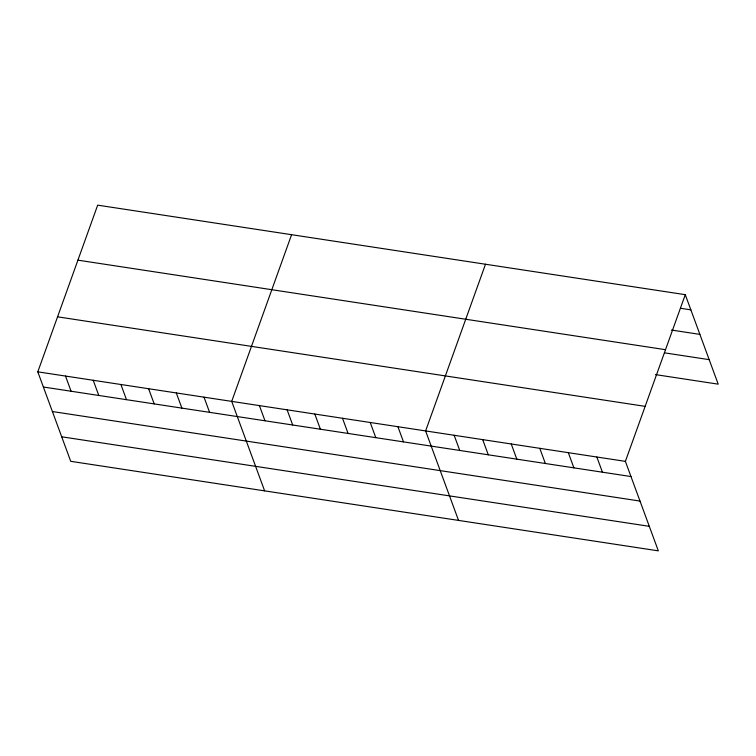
<?xml version="1.0" encoding="UTF-8"?>
<svg xmlns="http://www.w3.org/2000/svg" width="756" height="756" viewBox="0 0 756 756"><rect width="100%" height="100%" fill="white"/><g stroke="black" fill="none" stroke-linecap="round" stroke-linejoin="round"><path stroke-width="1.13" d="M685.276 294.679L625.392 461.368L658.325 550.85L70.724 461.321L37.8 371.839L97.675 205.15L685.276 294.679L718.2 384.161L655.414 374.598M291.589 234.691L231.705 401.379L264.628 490.871M485.494 264.241L425.609 430.929L458.542 520.412M680.589 308.287L690.861 309.856M671.337 330.032L699.886 334.379M77.915 260.159L665.516 349.688M664.656 352.863L709.175 359.648M57.56 316.83L645.152 406.359M37.8 371.839L625.392 461.368M43.385 387.015L630.976 476.545M52.41 411.538L640.001 501.067M61.699 436.798L649.3 526.327M596.853 457.021L602.438 472.198M568.314 452.664L573.898 467.851M539.775 448.317L545.36 463.494M511.236 443.97L516.82 459.147M482.697 439.623L488.281 454.8M454.158 435.276L459.742 450.453M397.911 426.705L403.496 441.882M370.213 422.481L375.798 437.658M342.506 418.266L348.091 433.443M314.808 414.042L320.393 429.219M287.11 409.818L292.695 424.995M259.412 405.603L264.987 420.78M204.007 397.155L209.592 412.332M176.309 392.94L181.894 408.117M148.601 388.716L154.186 403.893M120.903 384.492L126.488 399.678M93.205 380.277L98.79 395.454M65.498 376.053L71.083 391.23"/></g></svg>
